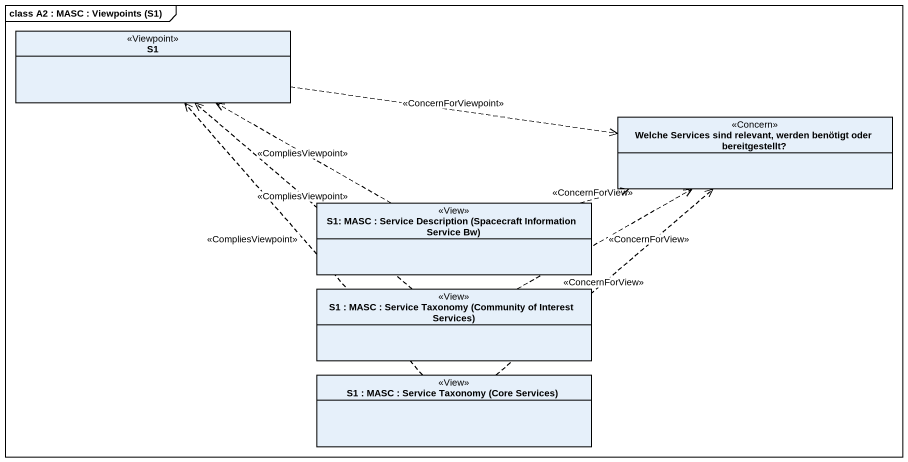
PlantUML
@startuml
mainframe class A2 : MASC : Viewpoints (S1)
hide circle
hide empty members
class S1 <<Viewpoint>>
class "Welche Services sind relevant, werden benötigt oder bereitgestellt?" as Welche_Services_sind <<Concern>>
class "S1: MASC : Service Description (Spacecraft Information Service Bw)" as S1_MASC_Service_Description <<View>>
class "S1 : MASC : Service Taxonomy (Community of Interest Services)" as S1_MASC_Service_Taxonomy <<View>>
class "S1 : MASC : Service Taxonomy (Core Services)" as S1_MASC_Service_Taxonomy_2 <<View>>
S1 .right.> Welche_Services_sind : <<ConcernForViewpoint>>
S1_MASC_Service_Description .left.> S1 : <<CompliesViewpoint>>
S1_MASC_Service_Description .right.> Welche_Services_sind : <<ConcernForView>>
S1_MASC_Service_Taxonomy .up.> S1 : <<CompliesViewpoint>>
S1_MASC_Service_Taxonomy .right.> Welche_Services_sind : <<ConcernForView>>
S1_MASC_Service_Taxonomy_2 .up.> S1 : <<CompliesViewpoint>>
S1_MASC_Service_Taxonomy_2 .up.> Welche_Services_sind : <<ConcernForView>>
@enduml
